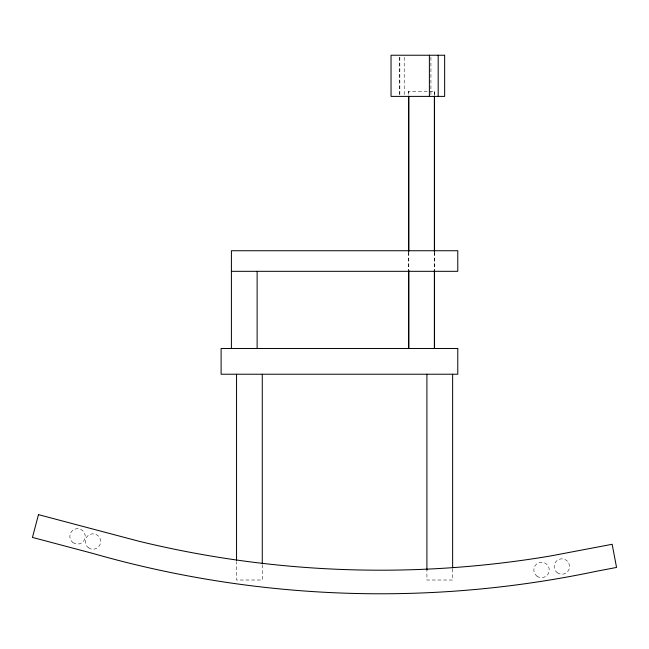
<?xml version="1.0" encoding="UTF-8"?>
<svg xmlns="http://www.w3.org/2000/svg" width="649" height="649" viewBox="0 0 649 649"><rect width="100%" height="100%" fill="white"/><g stroke="black" fill="none" stroke-linecap="round" stroke-linejoin="round"><path stroke-width="0.49" stroke-dasharray="3.25 2.43" d="M452.637 568.865L452.637 580.019L426.912 580.019L426.912 569.879M434.53 95.306L434.53 91.249L408.635 91.249L408.635 95.306M434.53 252.283L434.53 270.511M434.359 91.249L434.359 95.306M434.359 252.283L434.359 270.511M430.928 57.242L430.928 95.395M408.805 91.249L408.805 95.306M408.805 252.283L408.805 270.511M408.635 252.283L408.635 270.511M404.213 57.242L404.213 95.395M399.841 57.242L399.841 95.395M399.346 57.242L399.346 95.395M262.277 564.808L262.277 580.019L236.552 580.019L236.552 561.766M557.256 572.743A7.715 7.715 0 0 0 569.498 567.388A7.715 7.715 0 0 0 558.74 559.462A7.715 7.715 0 0 0 557.256 572.743M536.966 576.166A7.715 7.715 0 0 0 549.208 570.804A7.715 7.715 0 0 0 538.443 562.886A7.715 7.715 0 0 0 536.966 576.166M72.956 542.596A7.715 7.715 0 0 0 85.206 537.242A7.715 7.715 0 0 0 74.44 529.316A7.715 7.715 0 0 0 72.956 542.596M88.394 547.74A7.715 7.715 0 0 0 100.636 542.386A7.715 7.715 0 0 0 89.878 534.46A7.715 7.715 0 0 0 88.394 547.74"/><path stroke-width="0.97" d="M231.401 271.323L457.78 271.323L457.78 250.741L231.401 250.741L231.401 348.497M452.637 374.222L452.637 567.851M438.189 55.238L438.189 96.393M434.53 96.312L434.53 251.268M434.53 270.511L434.53 348.497M434.359 96.312L434.359 251.268M434.359 270.511L434.359 348.497M429.387 55.238L429.387 96.393M426.912 374.222L426.912 569.879M408.805 96.312L408.805 251.268M408.805 270.511L408.805 348.497M408.635 96.312L408.635 251.268M408.635 270.511L408.635 348.497M262.277 374.222L262.277 563.794M257.126 271.323L257.126 348.497M236.552 374.222L236.552 560.752M38.486 514.633L32.45 537.421L92.126 553.232A1046.164 1046.164 0 0 0 596.334 571.282L616.55 567.445L612.153 544.284L550.693 555.942A1022.589 1022.589 0 0 1 138.748 541.201L38.486 514.633M444.646 55.238L391.039 55.238L391.039 96.393L444.646 96.393L444.646 55.238M457.78 348.497L221.114 348.497L221.114 374.222L457.78 374.222L457.78 348.497"/></g></svg>
